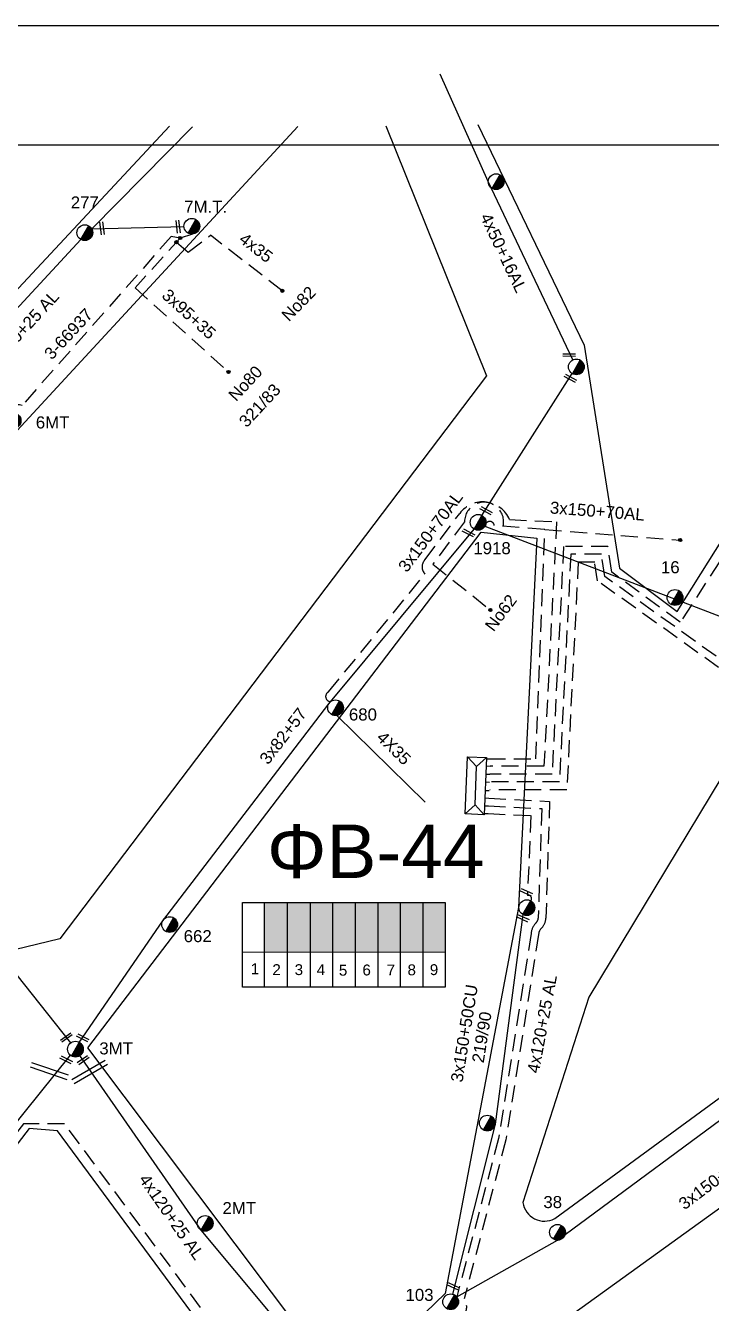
# Model space of a CAD drawing. Header units: millimetres. Extents: x 1421 to 7149, y 887 to 1917.
# Drawn here: x 5921 to 6023.6, y 1726.3 to 1917.4 of the extents above; entities that cross this region are included whole.
import ezdxf
from ezdxf.enums import TextEntityAlignment as Align

# ---------------------------------------------------------------- set-up
doc = ezdxf.new("R2010")
doc.units = ezdxf.units.MM
doc.linetypes.add('DASHED', pattern=[19.05, 12.7, -6.35])
for name, color, linetype in [('3x82+57', 7, 'DASHED'), ('4X35', 7, 'DASHED'), ('Pillar', 7, 'Continuous'), ('Άγνωστα', 7, 'Continuous'), ('Γυμνά εναέρια ΧΤ (3Φ)   4x35CU', 7, 'Continuous'), ('Γυμνά εναέρια ΧΤ και ΦΟΠ (3Φ)   4x50+16AL', 7, 'Continuous'), ('Καλώδια ΧΤ   3x150+50CU', 7, 'DASHED'), ('Καλώδια ΧΤ   3x150+70AL', 7, 'DASHED'), ('Καλώδια ΧΤ   3x150AL+50CU', 7, 'DASHED'), ('Μηχανική τομή', 7, 'Continuous'), ('Στύλος ΦΜ', 7, 'Continuous'), ('Στύλος ΦΜ @ 1', 7, 'Continuous'), ('Συνδέσεις', 7, 'Continuous'), ('Συνεστραμμένα ΧΤ   3x70+54.6+25 AL', 7, 'SYN_LINE'), ('Συνεστραμμένα ΧΤ   4x120+25 AL', 7, 'SYN_LINE'), ('Τομή', 7, 'Continuous'), ('Υποσταθμός πόλεως', 7, 'Continuous'), ('Υπόβαθρο ΔΕΗ', 7, 'Continuous')]:
    doc.layers.add(name, color=color, linetype=linetype)
doc.styles.get("Standard").update_dxf_attribs({"font": 'arial.ttf'})
doc.linetypes.add('SYN_LINE', pattern='A,0.5,-0.0001,["/\\/\\/\\/",Standard,S=0.1,R=0,X=0,Y=-0.05],-0.25', length=0.7501)

# ---------------------------------------------------------------- blocks, each defined once
blk = doc.blocks.new('ΥΠΑΡΧΩΝ ΤΣΙΜΕΝΤΕΝΙΟΣ ΣΤΥΛΟΣ')
at = {"layer": 'Στύλος ΦΜ'}
blk.add_hatch(color=256, dxfattribs=at).paths.add_polyline_path([(-1.29, -2.28, 0.574793), (2.62, 0, 0.268822), (1.3, 2.27)])
blk.add_line((-1.29, -2.28), (1.3, 2.27), dxfattribs=at)
blk.add_circle((0, 0), 2.62, dxfattribs=at)
at = {"layer": 'Στύλος ΦΜ', "flags": 4}
for tag, p in [('ΑΡΙΘΜΟΣ', (-4.68, 8.05)), ('ΤΥΠΟΣ', (-4.91, 3.03))]:
    blk.add_attdef(tag, p, '', height=4, dxfattribs=at)
blk = doc.blocks.new('ΥΠΟΣΤΑΘΜΟΣ ΠΟΛΕΩΣ 8 ΑΝΑΧΩΡΗΣΕΩΝ')
at = {"layer": 'Υποσταθμός πόλεως', "linetype": 'Continuous', "ltscale": 40}
for p, q in [((-8.18, -2.82), (-8.18, -4)), ((-5.9, -2.82), (-5.9, -4)), ((-3.55, -2.82), (-3.55, -4)), ((-1.28, -2.82), (-1.28, -4)), ((1.23, -2.82), (1.23, -4)), ((3.56, -2.82), (3.56, -4)), ((6.03, -2.82), (6.03, -4)), ((8.16, -2.82), (8.16, -4))]:
    blk.add_line(p, q, dxfattribs=at)
blk.add_lwpolyline([(-8.57, 2.82), (8.57, 2.82), (8.57, -2.82), (-8.57, -2.82)], close=True, dxfattribs=at)
for points in [[(-5.75, 0), (-8.57, 2.82)], [(5.75, 0), (8.57, 2.82)], [(-8.57, -2.82), (-5.75, 0)], [(-5.75, 0), (5.75, 0)], [(8.57, -2.82), (5.75, 0)]]:
    blk.add_lwpolyline(points, dxfattribs=at)
at = {"layer": 'Υποσταθμός πόλεως', "linetype": 'SYN_LINE', "ltscale": 40, "flags": 1}
for tag, p in [('ΜΕΤΑΣΧΗΜΑΤΙΣΜΟΣ', (9.59, 1.44)), ('ΙΣΧΥΣ', (9.57, -1.35)), ('ΑΡΙΘΜΟΣ', (9.69, -4.07))]:
    blk.add_attdef(tag, p, '', height=1.8, dxfattribs=at)
blk = doc.blocks.new('_ΣΥΝΔΕΣΗ')
at = {"layer": 'Συνδέσεις', "linetype": 'SYN_LINE', "ltscale": 40}
blk.add_hatch(color=256, dxfattribs=at).paths.add_polyline_path([(0.5, -0.01, 1), (-0.5, -0.01, 1)])
at = {"layer": 'Συνδέσεις'}
blk.add_circle((0, -0.01), 0.5, dxfattribs=at)
blk = doc.blocks.new('ΜΗΧΑΝΙΚΗ ΤΟΜΗ')
at = {"layer": 'Μηχανική τομή', "ltscale": 40}
for p, q in [((-3.67, 1.17), (3.91, 1.17)), ((3.91, -0.38), (-3.67, -0.38))]:
    blk.add_line(p, q, dxfattribs=at)
blk = doc.blocks.new('ΤΟΜΗ')
at = {"layer": 'Τομή', "ltscale": 40}
for p, q in [((10.95, 0.22), (-12.13, 0.22)), ((10.95, -2.57), (-12.13, -2.57))]:
    blk.add_line(p, q, dxfattribs=at)

msp = doc.modelspace()

# ---------------------------------------------------------------- hatches: boundary and pattern name
at = {"layer": 'Pillar', "linetype": 'DASHED', "lineweight": -3, "ltscale": 0.2}
h = msp.add_hatch(color=151, dxfattribs=at)
h.dxf.hatch_style = 1
h.paths.add_polyline_path([(5960.29, 1786.17), (5956.85, 1786.17), (5956.85, 1778.8), (5960.29, 1778.8)])
h = msp.add_hatch(color=30, dxfattribs=at)
h.dxf.hatch_style = 1
h.paths.add_polyline_path([(5960.25, 1778.84), (5963.64, 1778.84), (5963.64, 1786.21), (5960.25, 1786.21)])
h = msp.add_hatch(color=1, dxfattribs=at)
h.dxf.hatch_style = 1
h.paths.add_polyline_path([(5963.65, 1778.76), (5966.95, 1778.76), (5966.95, 1786.13), (5963.65, 1786.13)])
h = msp.add_hatch(color=173, dxfattribs=at)
h.dxf.hatch_style = 1
h.paths.add_polyline_path([(5970.34, 1786.19), (5966.95, 1786.19), (5966.95, 1778.82), (5970.34, 1778.82)])
h = msp.add_hatch(color=62, dxfattribs=at)
h.dxf.hatch_style = 1
h.paths.add_polyline_path([(5973.86, 1786.15), (5970.42, 1786.15), (5970.42, 1778.79), (5973.86, 1778.79)])
h = msp.add_hatch(color=50, dxfattribs=at)
h.dxf.hatch_style = 1
h.paths.add_polyline_path([(5977.13, 1786.19), (5973.74, 1786.19), (5973.74, 1778.81), (5977.13, 1778.81)])
h = msp.add_hatch(color=27, dxfattribs=at)
h.dxf.hatch_style = 1
h.paths.add_polyline_path([(5980.52, 1786.19), (5977.13, 1786.19), (5977.13, 1778.81), (5980.52, 1778.8)])
h = msp.add_hatch(color=6, dxfattribs=at)
h.dxf.hatch_style = 1
h.paths.add_polyline_path([(5983.81, 1786.2), (5980.42, 1786.2), (5980.42, 1778.82), (5983.81, 1778.82)])

# ---------------------------------------------------------------- linework, layer by layer
at = {"lineweight": -3, "ltscale": 0.1}
for points in [[(4932.72, 1917.4), (7149.36, 1917.4), (7149.36, 887.4), (4932.72, 887.4)], [(5038.25, 1899.55), (6989.1, 1899.55), (6989.1, 911.99), (5038.25, 911.99)]]:
    msp.add_lwpolyline(points, close=True, dxfattribs=at)
at = {"layer": '3x82+57', "color": 62, "linetype": 'Continuous', "lineweight": -3, "ltscale": 0.2}
msp.add_lwpolyline([(5929.07, 1765.31), (5941.56, 1783.51), (5966.36, 1815.95), (5988.1, 1842.07)], dxfattribs=at)
at = {"layer": '4X35', "color": 62, "linetype": 'SYN_LINE', "lineweight": -3, "ltscale": 20}
msp.add_lwpolyline([(5967.57, 1814.2), (5980.75, 1801.26)], dxfattribs=at)
at = {"layer": 'Pillar', "lineweight": -3, "ltscale": 40}
for points in [[(5953.45, 1773.57), (5953.45, 1786.21), (5983.78, 1786.21), (5983.78, 1773.54), (5953.45, 1773.57)], [(5956.77, 1773.57), (5956.77, 1786.21)], [(5960.21, 1773.57), (5960.21, 1786.21)], [(5963.65, 1773.56), (5963.65, 1786.21)], [(5966.95, 1773.56), (5966.95, 1786.21)], [(5970.34, 1773.56), (5970.34, 1786.21)], [(5973.73, 1773.55), (5973.73, 1786.21)], [(5977.07, 1773.55), (5977.07, 1786.21)], [(5980.46, 1773.55), (5980.46, 1786.21)], [(5953.45, 1778.85), (5983.78, 1778.82)]]:
    msp.add_lwpolyline(points, dxfattribs=at)
at = {"layer": 'Άγνωστα', "lineweight": -3, "ltscale": 0.2}
msp.add_lwpolyline([(5989.7, 1842.51), (6031.92, 1826.3)], dxfattribs=at)
at = {"layer": 'Γυμνά εναέρια ΧΤ (3Φ)   4x35CU', "color": 151, "linetype": 'DASHED', "lineweight": -3, "ltscale": 0.2}
msp.add_line((5959.42, 1877.71), (5948.67, 1886.04), dxfattribs=at)
at = {"layer": 'Γυμνά εναέρια ΧΤ και ΦΟΠ (3Φ)   4x50+16AL', "color": 190, "lineweight": -3, "ltscale": 0.2}
msp.add_lwpolyline([(6002.85, 1867.4), (5990.21, 1894.05), (5983.02, 1910.15)], dxfattribs=at)
at = {"layer": 'Γυμνά εναέρια ΧΤ και ΦΟΠ (3Φ)   4x50+16AL', "color": 173, "lineweight": -3, "ltscale": 0.2}
msp.add_lwpolyline([(5989.26, 1844.12), (6002.73, 1865.34)], dxfattribs=at)
at = {"layer": 'Γυμνά εναέρια ΧΤ και ΦΟΠ (3Φ)   4x50+16AL', "color": 151, "lineweight": -3, "ltscale": 0.2}
msp.add_lwpolyline([(5985.51, 1727.26), (6000.55, 1735.72), (6030.52, 1757.87), (6034.34, 1750.3)], dxfattribs=at)
at = {"layer": 'Καλώδια ΧΤ   3x150+50CU', "color": 151, "lineweight": -3, "ltscale": 0.2}
for points in [[(5944.16, 1885.62), (5942.8, 1885.85), (5920.53, 1860.58, 0.620374), (5917.24, 1856.83), (5891.91, 1829.32)], [(5990.24, 1800.67), (5998.21, 1800.28), (5997.67, 1783.91, -0.193321), (5997.35, 1783.19, 0.182882), (5996.6, 1781.57), (5991.73, 1750.95), (5985.51, 1727.26)], [(5943.05, 1660.95), (5948.11, 1658.87), (5955.91, 1676.82), (5954.54, 1677.45), (5965.03, 1701.51), (5958.54, 1710.32), (5926.87, 1753.14), (5920.74, 1753.14), (5912.5, 1742.41, 0.765731), (5911.48, 1740.77)]]:
    msp.add_lwpolyline(points, format="xyb", dxfattribs=at)
for points in [[(5945.97, 1886.2), (5944.16, 1885.62), (5937.4, 1878.17), (5951.37, 1865.59)], [(5943.58, 1884.99), (5945.34, 1883.52), (5948.67, 1886.04)]]:
    msp.add_lwpolyline(points, dxfattribs=at)
at = {"layer": 'Καλώδια ΧΤ   3x150+50CU', "color": 50, "lineweight": -3, "ltscale": 0.2}
msp.add_lwpolyline([(6046.27, 1852.36), (6037.65, 1838.12), (6028.93, 1843.57), (6018.88, 1828.14), (6008.66, 1835.65), (6008.1, 1839.47), (6001.46, 1839.47), (5999.74, 1805.4), (5990.42, 1805.4)], dxfattribs=at)
at = {"layer": 'Καλώδια ΧΤ   3x150+50CU', "color": 6, "lineweight": -3, "ltscale": 0.2}
msp.add_lwpolyline([(6098.54, 1732.13), (6108.01, 1744.89, 0.033193), (6109.67, 1747.03), (6120.01, 1762.33, 1.384359), (6120.49, 1767.79), (6060.22, 1810.3, 0.006631), (6056.51, 1812.91), (6035.89, 1827.04), (6030.45, 1818.61), (6007.61, 1835.01), (6007.12, 1838.33), (6002.54, 1838.33), (6000.83, 1804.26), (5990.42, 1804.26)], format="xyb", dxfattribs=at)
at = {"layer": 'Καλώδια ΧΤ   3x150+50CU', "color": 27, "lineweight": -3, "ltscale": 0.2}
msp.add_lwpolyline([(5990.3, 1801.81), (5999.38, 1801.36), (5998.81, 1783.87, -0.193321), (5998.15, 1782.37, 0.190583), (5997.73, 1781.45), (5992.84, 1750.72), (5986.61, 1726.97, -1.09193), (5982.68, 1724.86), (5970.4, 1713.69, -0.711121), (5969.66, 1712.43)], format="xyb", dxfattribs=at)
at = {"layer": 'Καλώδια ΧΤ   3x150+70AL', "color": 62, "lineweight": -3, "ltscale": 0.2}
msp.add_lwpolyline([(5966.62, 1816.26, -0.75899), (5966.32, 1817.73), (5980.74, 1835.35, -0.398398), (5980.74, 1837.5), (5985.93, 1844.42, -0.578698), (5993.38, 1843.51), (6000.42, 1843.17), (5998.52, 1806.63), (5990.47, 1806.63)], format="xyb", dxfattribs=at)
at = {"layer": 'Καλώδια ΧΤ   3x150+70AL', "color": 173, "lineweight": -3, "ltscale": 0.2}
for points in [[(5992.42, 1842.49, 1.124979), (5986.66, 1843.19), (5981.92, 1836.84), (5990.52, 1829.97)], [(5990.22, 1807.71), (5997.33, 1807.7), (5998.64, 1842.01), (5991.09, 1842.6, 0.772966), (5989.83, 1842.86, -6.009257)]]:
    msp.add_lwpolyline(points, format="xyb", dxfattribs=at)
msp.add_lwpolyline([(5998.64, 1842.01), (6018.87, 1840.44)], dxfattribs=at)
at = {"layer": 'Καλώδια ΧΤ   3x150+70AL', "color": 1, "lineweight": -3, "ltscale": 0.2}
msp.add_lwpolyline([(5990.19, 1799.53), (5996.59, 1799.22), (5996.05, 1787.27, -0.794384), (5996.55, 1786.48)], format="xyb", dxfattribs=at)
at = {"layer": 'Καλώδια ΧΤ   3x150AL+50CU', "color": 30, "lineweight": -3, "ltscale": 0.2}
msp.add_lwpolyline([(6059.1, 1809.18, 0.67495), (6056.42, 1810.94), (6036.45, 1825.13), (6030.83, 1816.94), (6006.52, 1834.35), (6006.11, 1837.16), (6003.65, 1837.16), (6001.94, 1803.09), (5990.42, 1803.09)], format="xyb", dxfattribs=at)
at = {"layer": 'Συνεστραμμένα ΧΤ   3x70+54.6+25 AL', "color": 151, "lineweight": -3, "ltscale": 20}
for points in [[(5930.93, 1886.99), (5946, 1902.23)], [(5927.73, 1763.39), (5909.51, 1740.81), (5888.68, 1727.68), (5841.05, 1665.44)]]:
    msp.add_lwpolyline(points, dxfattribs=at)
at = {"layer": 'Συνεστραμμένα ΧΤ   3x70+54.6+25 AL', "color": 151, "lineweight": -3, "ltscale": 10}
msp.add_lwpolyline([(5930.93, 1886.99), (5944.72, 1887.35)], dxfattribs=at)
at = {"layer": 'Συνεστραμμένα ΧΤ   3x70+54.6+25 AL', "color": 62, "lineweight": -3, "ltscale": 20}
msp.add_lwpolyline([(5878.61, 1831.15), (5887.24, 1817.58), (5903.44, 1795.86), (5927.76, 1765.22)], dxfattribs=at)
at = {"layer": 'Συνεστραμμένα ΧΤ   4x120+25 AL', "color": 151, "lineweight": -3, "ltscale": 20}
msp.add_lwpolyline([(5907.92, 1862.32), (5929.31, 1885.39)], dxfattribs=at)
at = {"layer": 'Συνεστραμμένα ΧΤ   4x120+25 AL', "color": 1, "lineweight": -3, "ltscale": 20}
msp.add_lwpolyline([(5995.39, 1784.43), (5991.24, 1753.08), (5984.88, 1727.65)], dxfattribs=at)
at = {"layer": 'Συνεστραμμένα ΧΤ   4x120+25 AL', "color": 27, "lineweight": -3, "ltscale": 20}
msp.add_lwpolyline([(5967.67, 1712.79), (5947.31, 1737.21), (5929.16, 1763.33)], dxfattribs=at)
at = {"layer": 'Υπόβαθρο ΔΕΗ', "lineweight": -3, "ltscale": 0.2}
for points in [[(5886.68, 1901.95), (5845.02, 1884.93), (5844, 1877.39), (5874.13, 1837.24), (5882.37, 1837.8), (5942.54, 1902.37)], [(5974.88, 1902.39), (5989.92, 1865.02), (5926.17, 1780.81), (5919.36, 1779.16), (5887.33, 1821.73), (5961.74, 1902.31)], [(5988.62, 1902.62), (6004.53, 1869.59), (6009.83, 1836.24), (6018.42, 1829.76), (6064.26, 1902.73)], [(5983.77, 1727.75), (5968.82, 1713.29), (5930.34, 1764.49), (5989.13, 1841.62), (5997.45, 1840.71), (5994.7, 1785.5), (5983.77, 1727.75)], [(6037.84, 1657.42), (5979.73, 1703.82), (5982.25, 1709.85), (6061.25, 1766.84), (6081.94, 1791.43), (6118.76, 1765.4), (6037.84, 1657.42)]]:
    msp.add_lwpolyline(points, dxfattribs=at)
for points in [[(6000.13, 1738.95), (6051.34, 1776.45), (6070.32, 1799.62), (6036.59, 1824), (6005.26, 1772.08), (5995.37, 1741.34, 0.517765), (6000.13, 1738.95, 2.47226)], [(5911.62, 1595.08), (5918.24, 1596.94), (5962.65, 1698.8, 0.394263), (5960.36, 1705.26), (5925.79, 1752.06), (5921.57, 1752.44), (5848.78, 1657.61), (5911.62, 1595.08)]]:
    msp.add_lwpolyline(points, format="xyb", dxfattribs=at)

# ---------------------------------------------------------------- block references
at = {"layer": 'Μηχανική τομή', "lineweight": -3}
for p, xscale, yscale, zscale, rotation in [((5932.35, 1887.1), 0.249999999998279, 0.249999999998279, 0.249999999998279, 277.4836788748939), ((5943.74, 1887.35), 0.249999999998279, 0.249999999998279, 0.249999999998279, 277.4836788748939), ((6002.31, 1868.22), 0.2499999999979755, 0.2499999999979755, 0.2499999999979755, 179.662633949312), ((6002.55, 1864.71), 0.2499999999979678, 0.2499999999979678, 0.2499999999979678, 152.2063093176749), ((5989.94, 1844.92), 0.2499999999979677, 0.2499999999979677, 0.2499999999979677, 152.2063093176749), ((5987.32, 1841.59), 0.2499999999979677, 0.2499999999979677, 0.2499999999979677, 152.2063093176749), ((5995.95, 1787.85), 0.249999999997282, 0.249999999997282, 0.249999999997282, 155.1788894390162), ((5995.43, 1783.96), 0.249999999997282, 0.249999999997282, 0.249999999997282, 155.1788894390162), ((5927.1, 1766.13), 0.2499999999975128, 0.2499999999975128, 0.2499999999975128, 214.7485494885338), ((5929.66, 1766.06), 0.2499999999979677, 0.2499999999979677, 0.2499999999979677, 152.2063093176749), ((5927.18, 1762.77), 0.2499999999979677, 0.2499999999979677, 0.2499999999979677, 152.2063093176749), ((5929.62, 1762.76), 0.2499999999975128, 0.2499999999975128, 0.2499999999975128, 214.7485494885338), ((5985.04, 1728.91), 0.249999999997282, 0.249999999997282, 0.249999999997282, 155.1788894390162)]:
    msp.add_blockref('ΜΗΧΑΝΙΚΗ ΤΟΜΗ', p, dxfattribs=dict(at, xscale=xscale, yscale=yscale, zscale=zscale, rotation=rotation))
at = {"layer": 'Στύλος ΦΜ @ 1', "lineweight": -3, "ltscale": 40, "xscale": 0.4499999999998181, "yscale": 0.4499999999998181, "zscale": 0.4499999999998181}
for p in [(5991.39, 1894.05), (6003.36, 1866.34), (5995.97, 1785.46), (5990.07, 1753.23)]:
    msp.add_blockref('ΥΠΑΡΧΩΝ ΤΣΙΜΕΝΤΕΝΙΟΣ ΣΤΥΛΟΣ', p, dxfattribs=at)
at = {"layer": 'Στύλος ΦΜ @ 1', "lineweight": -3, "ltscale": 40}
ref = msp.add_blockref('ΥΠΑΡΧΩΝ ΤΣΙΜΕΝΤΕΝΙΟΣ ΣΤΥΛΟΣ', (5929.9, 1886.42), dxfattribs=dict(at, xscale=0.4499999999998181, yscale=0.4499999999998181, zscale=0.4499999999998181))
ref.add_attrib('ΑΡΙΘΜΟΣ', '277', (5927.79, 1890.04), dxfattribs={"layer": 'Στύλος ΦΜ', "height": 1.8, "flags": 4})
ref = msp.add_blockref('ΥΠΑΡΧΩΝ ΤΣΙΜΕΝΤΕΝΙΟΣ ΣΤΥΛΟΣ', (5945.9, 1887.38), dxfattribs=dict(at, xscale=0.4499999999998181, yscale=0.4499999999998181, zscale=0.4499999999998181))
ref.add_attrib('ΑΡΙΘΜΟΣ', '7M.T.', (5944.75, 1889.4), dxfattribs={"layer": 'Στύλος ΦΜ', "height": 1.8, "flags": 4})
ref = msp.add_blockref('ΥΠΑΡΧΩΝ ΤΣΙΜΕΝΤΕΝΙΟΣ ΣΤΥΛΟΣ', (5919.17, 1858.31), dxfattribs=dict(at, xscale=0.4499999999998181, yscale=0.4499999999998181, zscale=0.4499999999998181))
ref.add_attrib('ΑΡΙΘΜΟΣ', '6MT', (5922.57, 1857.14), dxfattribs={"layer": 'Στύλος ΦΜ', "height": 1.8, "flags": 4})
ref = msp.add_blockref('ΥΠΑΡΧΩΝ ΤΣΙΜΕΝΤΕΝΙΟΣ ΣΤΥΛΟΣ', (5988.68, 1843.09), dxfattribs=dict(at, xscale=0.4499999999998181, yscale=0.4499999999998181, zscale=0.4499999999998181))
ref.add_attrib('ΑΡΙΘΜΟΣ', '1918', (5987.97, 1838.33), dxfattribs={"layer": 'Στύλος ΦΜ', "height": 1.8, "flags": 4})
ref = msp.add_blockref('ΥΠΑΡΧΩΝ ΤΣΙΜΕΝΤΕΝΙΟΣ ΣΤΥΛΟΣ', (6018.11, 1831.85), dxfattribs=dict(at, xscale=0.4499999999998181, yscale=0.4499999999998181, zscale=0.4499999999998181))
ref.add_attrib('ΑΡΙΘΜΟΣ', '16', (6016.01, 1835.48), dxfattribs={"layer": 'Στύλος ΦΜ', "height": 1.8, "flags": 4})
ref = msp.add_blockref('ΥΠΑΡΧΩΝ ΤΣΙΜΕΝΤΕΝΙΟΣ ΣΤΥΛΟΣ', (5967.38, 1815.36), dxfattribs=dict(at, xscale=0.4499999999998181, yscale=0.4499999999998181, zscale=0.4499999999998181))
ref.add_attrib('ΑΡΙΘΜΟΣ', '680', (5969.37, 1813.45), dxfattribs={"layer": 'Στύλος ΦΜ', "height": 1.8, "flags": 4})
ref = msp.add_blockref('ΥΠΑΡΧΩΝ ΤΣΙΜΕΝΤΕΝΙΟΣ ΣΤΥΛΟΣ', (5942.58, 1782.93), dxfattribs=dict(at, xscale=0.4499999999998181, yscale=0.4499999999998181, zscale=0.4499999999998181))
ref.add_attrib('ΑΡΙΘΜΟΣ', '662', (5944.67, 1780.3), dxfattribs={"layer": 'Στύλος ΦΜ', "height": 1.8, "flags": 4})
ref = msp.add_blockref('ΥΠΑΡΧΩΝ ΤΣΙΜΕΝΤΕΝΙΟΣ ΣΤΥΛΟΣ', (5928.49, 1764.29), dxfattribs=dict(at, xscale=0.4499999999998181, yscale=0.4499999999998181, zscale=0.4499999999998181))
ref.add_attrib('ΑΡΙΘΜΟΣ', '3MT', (5932.06, 1763.51), dxfattribs={"layer": 'Στύλος ΦΜ', "height": 1.8, "flags": 4})
ref = msp.add_blockref('ΥΠΑΡΧΩΝ ΤΣΙΜΕΝΤΕΝΙΟΣ ΣΤΥΛΟΣ', (5947.89, 1738.23), dxfattribs=dict(at, xscale=0.4499999999998181, yscale=0.4499999999998181, zscale=0.4499999999998181))
ref.add_attrib('ΑΡΙΘΜΟΣ', '2MT', (5950.47, 1739.62), dxfattribs={"layer": 'Στύλος ΦΜ', "height": 1.8, "flags": 4})
ref = msp.add_blockref('ΥΠΑΡΧΩΝ ΤΣΙΜΕΝΤΕΝΙΟΣ ΣΤΥΛΟΣ', (6000.55, 1736.9), dxfattribs=dict(at, xscale=0.4499999999998181, yscale=0.4499999999998181, zscale=0.4499999999998181))
ref.add_attrib('ΑΡΙΘΜΟΣ', '38', (5998.44, 1740.52), dxfattribs={"layer": 'Στύλος ΦΜ', "height": 1.8, "flags": 4})
ref = msp.add_blockref('ΥΠΑΡΧΩΝ ΤΣΙΜΕΝΤΕΝΙΟΣ ΣΤΥΛΟΣ', (5984.59, 1726.51), dxfattribs=dict(at, xscale=0.4499999999998181, yscale=0.4499999999998181, zscale=0.4499999999998181))
ref.add_attrib('ΑΡΙΘΜΟΣ', '103', (5977.83, 1726.64), dxfattribs={"layer": 'Στύλος ΦΜ', "height": 1.8, "flags": 4})
at = {"layer": 'Συνδέσεις', "lineweight": -3, "xscale": 0.4777242751392805, "yscale": 0.4777242751392805, "zscale": 0.4777242751392805}
for p in [(5943.59, 1885), (5944.16, 1885.63), (5959.42, 1877.72), (5951.37, 1865.59), (6018.88, 1840.45), (5990.52, 1829.98)]:
    msp.add_blockref('_ΣΥΝΔΕΣΗ', p, dxfattribs=at)
at = {"layer": 'Τομή', "lineweight": -3}
for p, xscale, yscale, zscale, rotation in [((5930.62, 1761.18), 0.2499999999989672, 0.2499999999989672, 0.2499999999989672, 30.08716516684498), ((5924.85, 1761.21), 0.2499999999989491, 0.2499999999989491, 0.2499999999989491, 341.295227277866)]:
    msp.add_blockref('ΤΟΜΗ', p, dxfattribs=dict(at, xscale=xscale, yscale=yscale, zscale=zscale, rotation=rotation))
at = {"layer": 'Υποσταθμός πόλεως', "lineweight": -3, "xscale": 0.4999999999999998, "yscale": 0.4999999999999998, "zscale": 0.4999999999999998, "rotation": 87.76374367030942}
msp.add_blockref('ΥΠΟΣΤΑΘΜΟΣ ΠΟΛΕΩΣ 8 ΑΝΑΧΩΡΗΣΕΩΝ', (5988.35, 1803.7), dxfattribs=at)

# ---------------------------------------------------------------- texts
at = {"layer": 'Pillar', "lineweight": -3, "ltscale": 30, "char_height": 1.63, "width": 11.2573, "attachment_point": 1}
for s, insert in [('1', (5954.69, 1777.13)), ('2', (5957.93, 1777)), ('3', (5961.26, 1777)), ('4', (5964.56, 1777)), ('5', (5967.87, 1776.92)), ('6', (5971.39, 1776.95)), ('7', (5975.02, 1776.95)), ('8', (5978.13, 1776.97)), ('9', (5981.46, 1777))]:
    msp.add_mtext(s, dxfattribs=dict(at, insert=insert))
at = {"layer": 'Άγνωστα', "lineweight": -3, "ltscale": 0.1}
for s, rotation, p in [('4x50+16AL', 295.3835, (5992.49, 1883.41)), ('4x35', 322.2162, (5955.5, 1884.19)), ('4x120+25 AL', 47.3577, (5920.49, 1871.88)), ('3x95+35', 317.9835, (5945.47, 1874.26)), ('No82', 45.8712, (5961.85, 1875.81)), ('3-66937', 47.0949, (5927.45, 1871.28)), ('No80', 47.0949, (5953.89, 1863.89)), ('321/83', 47.0949, (5956.04, 1860.59)), ('3x150+70AL', 53.2435, (5981.56, 1841.7)), ('3x150+70AL', 355.5628, (6006.51, 1844.78)), ('No62', 53.2435, (5992.08, 1829.57)), ('3x82+57', 52.602, (5959.53, 1811.13)), ('4X35', 315.5365, (5976.1, 1809.33)), ('3x150+50CU', 80.9546, (5986.62, 1766.66)), (' 4x120+25 AL', 79.4457, (5998.18, 1767.73)), ('219/90', 80.9546, (5989.23, 1766.08)), ('3x150+70AL', 36.8754, (6024.66, 1745.15)), ('4x120+25 AL', 304.7986, (5942.88, 1739.21))]:
    msp.add_text(s, height=1.8, rotation=rotation, dxfattribs=at).set_placement(p, align=Align.MIDDLE_CENTER)
at = {"layer": 'Υπόβαθρο ΔΕΗ', "lineweight": -3, "insert": (5957.11, 1797.89), "char_height": 8, "width": 84.6573, "attachment_point": 1}
msp.add_mtext('ΦB-44', dxfattribs=at)

doc.saveas('drawing.dxf')
